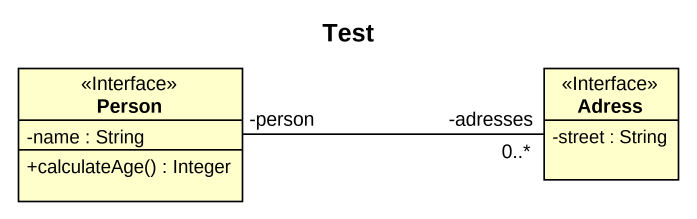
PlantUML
@startuml
title Test
hide circle
hide empty members
skinparam classAttributeIconSize 0
class "Person" as Person_ <<Interface>> {
  -name : String
  +calculateAge() : Integer
}
class Adress <<Interface>> {
  -street : String
}
Person_ "-person" -right- "0..*\n-adresses" Adress
@enduml
